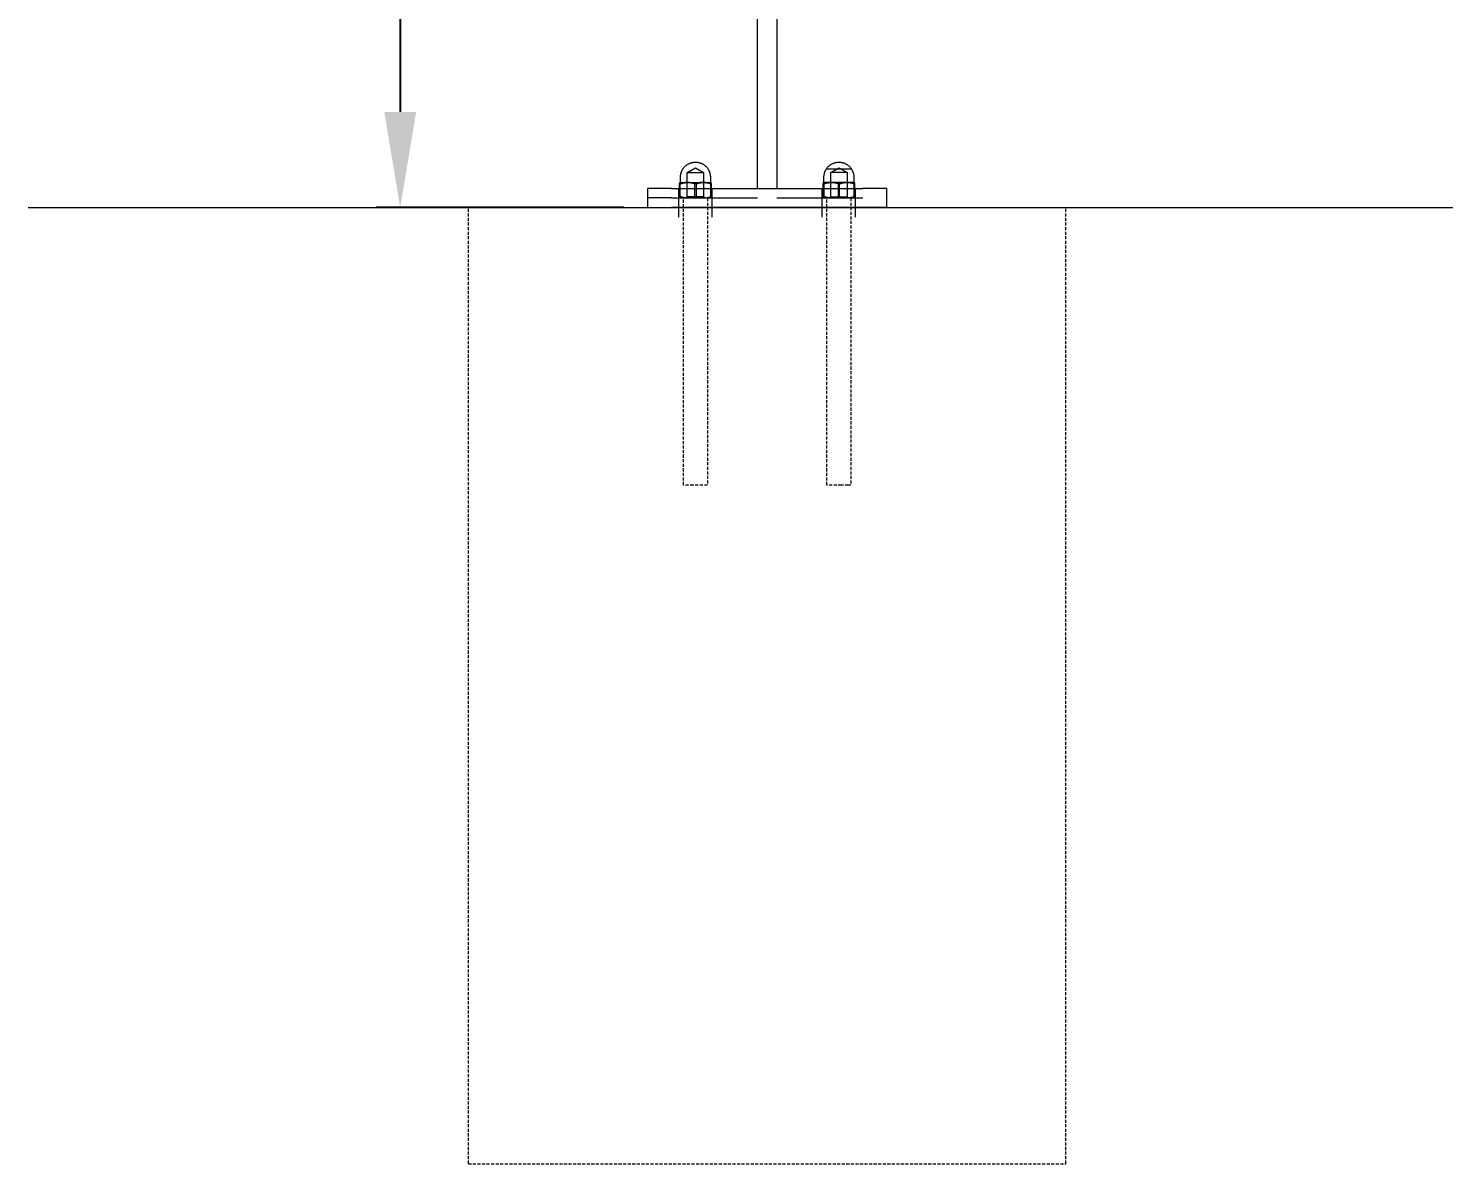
# Model space of a CAD drawing. Header units: millimetres. Extents: x -152 to 4236, y -557 to 2576.
# Drawn here: x -152 to 440, y 1626 to 2101 of the extents above; entities that cross this region are included whole.
import ezdxf

# ---------------------------------------------------------------- set-up
doc = ezdxf.new("R2010")
doc.units = ezdxf.units.MM
doc.linetypes.add('HIDDEN', pattern=[1.905, 1.27, -0.635])
for name, color, linetype, lineweight in [('ZANO_R', 7, 'Continuous', 0), ('ZANO_R_przerywana', 7, 'HIDDEN', 0), ('ZANO_W', 1, 'Continuous', 0)]:
    doc.layers.add(name, color=color, linetype=linetype, lineweight=lineweight)
doc.styles.add('Arial', font='arial.ttf')
doc.styles.get("Standard").update_dxf_attribs({"font": 'ARIALUNI.TTF'})
doc.dimstyles.new('pl i ang', dxfattribs={"dimtxt": 50, "dimasz": 50, "dimexe": 1.25, "dimexo": 0.625, "dimgap": 10, "dimtad": 1, "dimtoh": 1, "dimtxsty": 'Standard', "dimcen": 2.5, "dimclrd": 1, "dimclre": 1, "dimclrt": 1, "dimadec": 0, "dimazin": 0, "dimtfac": 1, "dimtmove": 0, "dimatfit": 3, "dimfxl": 1, "dimarcsym": 1})

# ---------------------------------------------------------------- blocks, each defined once
blk = doc.blocks.new('*D444')
at = {"layer": 'ZANO_W', "color": 1, "lineweight": -2}
for p, q in [((158.3, 2475.86), (-6.2, 2475.86)), ((3.8, 2435.86), (3.8, 2065.86)), ((97.3, 2025.86), (-6.2, 2025.86))]:
    blk.add_line(p, q, dxfattribs=at)
at = {"layer": 'ZANO_W', "color": 1}
for points in [[(10.47, 2435.86), (-2.86, 2435.86), (3.8, 2475.86)], [(-2.86, 2065.86), (10.47, 2065.86), (3.8, 2025.86)]]:
    blk.add_solid(points, dxfattribs=at)
at = {"layer": 'ZANO_W', "color": 1, "insert": (-26.62, 2250.86), "char_height": 40, "attachment_point": 5, "rotation": 90, "style": 'Arial'}
blk.add_mtext('450', dxfattribs=at)

msp = doc.modelspace()

# ---------------------------------------------------------------- linework, layer by layer
at = {"layer": 'ZANO_R'}
for p, q in [((153.3, 2033.86), (153.3, 2427.86)), ((161.3, 2427.86), (161.3, 2033.86)), ((122.46, 2042.55), (122.59, 2042.71)), ((122.59, 2042.71), (122.74, 2042.87)), ((122.74, 2042.87), (122.88, 2043.03)), ((122.88, 2043.03), (123.04, 2043.17)), ((123.04, 2043.17), (123.2, 2043.32)), ((123.2, 2043.32), (123.36, 2043.45)), ((123.36, 2043.45), (123.53, 2043.59)), ((123.53, 2043.59), (123.7, 2043.71)), ((123.7, 2043.71), (123.88, 2043.83)), ((123.88, 2043.83), (124.06, 2043.95)), ((124.06, 2043.95), (124.24, 2044.05)), ((124.24, 2044.05), (124.43, 2044.16)), ((124.43, 2044.16), (124.62, 2044.25)), ((124.62, 2044.25), (124.81, 2044.34)), ((124.81, 2044.34), (125.01, 2044.42)), ((125.01, 2044.42), (125.21, 2044.5)), ((125.21, 2044.5), (125.41, 2044.56)), ((125.41, 2044.56), (125.62, 2044.62)), ((125.62, 2044.62), (125.82, 2044.68)), ((125.82, 2044.68), (126.03, 2044.73)), ((126.03, 2044.73), (126.24, 2044.77)), ((126.24, 2044.77), (126.45, 2044.8)), ((126.45, 2044.8), (126.67, 2044.82)), ((126.67, 2044.82), (126.88, 2044.84)), ((126.88, 2044.84), (127.09, 2044.85)), ((127.09, 2044.85), (127.3, 2044.86)), ((127.3, 2044.86), (127.52, 2044.85)), ((127.52, 2044.85), (127.73, 2044.84)), ((127.73, 2044.84), (127.94, 2044.82)), ((127.94, 2044.82), (128.16, 2044.8)), ((128.16, 2044.8), (128.37, 2044.77)), ((128.37, 2044.77), (128.58, 2044.73)), ((128.58, 2044.73), (128.78, 2044.68)), ((128.78, 2044.68), (128.99, 2044.62)), ((128.99, 2044.62), (129.2, 2044.56)), ((129.2, 2044.56), (129.4, 2044.5)), ((129.4, 2044.5), (129.6, 2044.42)), ((129.6, 2044.42), (129.79, 2044.34)), ((129.79, 2044.34), (129.99, 2044.25)), ((129.99, 2044.25), (130.18, 2044.16)), ((130.18, 2044.16), (130.37, 2044.05)), ((130.37, 2044.05), (130.55, 2043.95)), ((130.55, 2043.95), (130.73, 2043.83)), ((130.73, 2043.83), (130.91, 2043.71)), ((130.91, 2043.71), (131.08, 2043.59)), ((131.08, 2043.59), (131.25, 2043.45)), ((131.25, 2043.45), (131.41, 2043.32)), ((131.41, 2043.32), (131.57, 2043.17)), ((131.57, 2043.17), (131.72, 2043.03)), ((131.72, 2043.03), (131.87, 2042.87)), ((131.87, 2042.87), (132.02, 2042.71)), ((132.02, 2042.71), (132.15, 2042.55)), ((182.46, 2042.55), (182.59, 2042.71)), ((182.59, 2042.71), (182.74, 2042.87)), ((182.74, 2042.87), (182.88, 2043.03)), ((182.88, 2043.03), (183.04, 2043.17)), ((183.04, 2043.17), (183.2, 2043.32)), ((183.2, 2043.32), (183.36, 2043.45)), ((183.36, 2043.45), (183.53, 2043.59)), ((183.53, 2043.59), (183.7, 2043.71)), ((183.7, 2043.71), (183.88, 2043.83)), ((183.88, 2043.83), (184.06, 2043.95)), ((184.06, 2043.95), (184.24, 2044.05)), ((184.24, 2044.05), (184.43, 2044.16)), ((184.43, 2044.16), (184.62, 2044.25)), ((184.62, 2044.25), (184.81, 2044.34)), ((184.81, 2044.34), (185.01, 2044.42)), ((185.01, 2044.42), (185.21, 2044.5)), ((185.21, 2044.5), (185.41, 2044.56)), ((185.41, 2044.56), (185.62, 2044.62)), ((185.62, 2044.62), (185.82, 2044.68)), ((185.82, 2044.68), (186.03, 2044.73)), ((186.03, 2044.73), (186.24, 2044.77)), ((186.24, 2044.77), (186.45, 2044.8)), ((186.45, 2044.8), (186.67, 2044.82)), ((186.67, 2044.82), (186.88, 2044.84)), ((186.88, 2044.84), (187.09, 2044.85)), ((187.09, 2044.85), (187.3, 2044.86)), ((187.3, 2044.86), (187.52, 2044.85)), ((187.52, 2044.85), (187.73, 2044.84)), ((187.73, 2044.84), (187.94, 2044.82)), ((187.94, 2044.82), (188.16, 2044.8)), ((188.16, 2044.8), (188.37, 2044.77)), ((188.37, 2044.77), (188.58, 2044.73)), ((188.58, 2044.73), (188.78, 2044.68)), ((188.78, 2044.68), (188.99, 2044.62)), ((188.99, 2044.62), (189.2, 2044.56)), ((189.2, 2044.56), (189.4, 2044.5)), ((189.4, 2044.5), (189.6, 2044.42)), ((189.6, 2044.42), (189.79, 2044.34)), ((189.79, 2044.34), (189.99, 2044.25)), ((189.99, 2044.25), (190.18, 2044.16)), ((190.18, 2044.16), (190.37, 2044.05)), ((190.37, 2044.05), (190.55, 2043.95)), ((190.55, 2043.95), (190.73, 2043.83)), ((190.73, 2043.83), (190.91, 2043.71)), ((190.91, 2043.71), (191.08, 2043.59)), ((191.08, 2043.59), (191.25, 2043.45)), ((191.25, 2043.45), (191.41, 2043.32)), ((191.41, 2043.32), (191.57, 2043.17)), ((191.57, 2043.17), (191.72, 2043.03)), ((191.72, 2043.03), (191.87, 2042.87)), ((191.87, 2042.87), (192.02, 2042.71)), ((192.02, 2042.71), (192.15, 2042.55)), ((121.05, 2038.61), (121.06, 2038.82)), ((121.05, 2036.48), (121.05, 2038.61)), ((121.06, 2038.82), (121.07, 2039.03)), ((121.07, 2039.03), (121.09, 2039.25)), ((121.09, 2039.25), (121.11, 2039.46)), ((121.11, 2039.46), (121.15, 2039.67)), ((121.15, 2039.67), (121.19, 2039.88)), ((121.19, 2039.88), (121.23, 2040.09)), ((121.23, 2040.09), (121.29, 2040.29)), ((121.29, 2040.29), (121.35, 2040.5)), ((121.35, 2040.5), (121.42, 2040.7)), ((121.42, 2040.7), (121.49, 2040.9)), ((121.49, 2040.9), (121.57, 2041.1)), ((121.57, 2041.1), (121.66, 2041.29)), ((121.66, 2041.29), (121.76, 2041.48)), ((121.76, 2041.48), (121.86, 2041.67)), ((121.86, 2041.67), (121.96, 2041.85)), ((121.96, 2041.85), (122.08, 2042.03)), ((122.08, 2042.03), (122.2, 2042.21)), ((122.2, 2042.21), (122.32, 2042.38)), ((122.32, 2042.38), (122.46, 2042.55)), ((123.91, 2040.46), (123.9, 2040.46)), ((123.9, 2040.46), (123.9, 2040.46)), ((123.9, 2040.46), (123.9, 2040.46)), ((123.9, 2040.46), (123.9, 2040.46)), ((123.9, 2040.46), (123.91, 2040.46)), ((123.9, 2030.3), (123.9, 2040.46)), ((123.91, 2040.46), (127.3, 2042.5)), ((123.91, 2040.46), (123.92, 2040.46)), ((123.92, 2040.46), (124, 2040.46)), ((124, 2040.46), (124.33, 2040.46)), ((124.33, 2040.46), (125.49, 2040.46)), ((125.49, 2040.46), (130.7, 2040.46)), ((127.3, 2042.5), (130.7, 2040.46)), ((130.7, 2040.46), (130.7, 2030.3)), ((132.15, 2042.55), (132.28, 2042.38)), ((132.28, 2042.38), (132.41, 2042.21)), ((132.41, 2042.21), (132.53, 2042.03)), ((132.53, 2042.03), (132.64, 2041.85)), ((132.64, 2041.85), (132.75, 2041.67)), ((132.75, 2041.67), (132.85, 2041.48)), ((132.85, 2041.48), (132.95, 2041.29)), ((132.95, 2041.29), (133.04, 2041.1)), ((133.04, 2041.1), (133.12, 2040.9)), ((133.12, 2040.9), (133.19, 2040.7)), ((133.19, 2040.7), (133.26, 2040.5)), ((133.26, 2040.5), (133.32, 2040.29)), ((133.32, 2040.29), (133.38, 2040.09)), ((133.38, 2040.09), (133.42, 2039.88)), ((133.42, 2039.88), (133.46, 2039.67)), ((133.46, 2039.67), (133.5, 2039.46)), ((133.5, 2039.46), (133.52, 2039.25)), ((133.52, 2039.25), (133.54, 2039.03)), ((133.54, 2039.03), (133.55, 2038.82)), ((133.55, 2038.82), (133.55, 2038.61)), ((133.55, 2038.61), (133.55, 2036.48)), ((181.05, 2038.61), (181.06, 2038.82)), ((181.05, 2036.48), (181.05, 2038.61)), ((181.06, 2038.82), (181.07, 2039.03)), ((181.07, 2039.03), (181.09, 2039.25)), ((181.09, 2039.25), (181.11, 2039.46)), ((181.11, 2039.46), (181.15, 2039.67)), ((181.15, 2039.67), (181.19, 2039.88)), ((181.19, 2039.88), (181.23, 2040.09)), ((181.23, 2040.09), (181.29, 2040.29)), ((181.29, 2040.29), (181.35, 2040.5)), ((181.35, 2040.5), (181.42, 2040.7)), ((181.42, 2040.7), (181.49, 2040.9)), ((181.49, 2040.9), (181.57, 2041.1)), ((181.57, 2041.1), (181.66, 2041.29)), ((181.66, 2041.29), (181.76, 2041.48)), ((181.76, 2041.48), (181.86, 2041.67)), ((181.86, 2041.67), (181.96, 2041.85)), ((181.96, 2041.85), (182.08, 2042.03)), ((182.08, 2042.03), (182.2, 2042.21)), ((182.2, 2042.21), (182.32, 2042.38)), ((182.31, 2042.03), (188.31, 2042.03)), ((182.32, 2042.38), (182.46, 2042.55)), ((183.9, 2030.3), (183.9, 2040.46)), ((183.91, 2040.46), (187.3, 2042.5)), ((189.12, 2040.46), (183.91, 2040.46)), ((187.3, 2042.5), (190.7, 2040.46)), ((188.31, 2042.03), (192.3, 2042.03)), ((190.28, 2040.46), (189.12, 2040.46)), ((190.61, 2040.46), (190.28, 2040.46)), ((190.69, 2040.46), (190.61, 2040.46)), ((190.7, 2040.46), (190.69, 2040.46)), ((190.7, 2040.46), (190.7, 2040.46)), ((190.7, 2040.46), (190.7, 2040.46)), ((190.7, 2040.46), (190.7, 2040.46)), ((190.7, 2040.46), (190.7, 2040.46)), ((190.7, 2040.46), (190.7, 2040.46)), ((190.7, 2040.46), (190.7, 2030.3)), ((192.15, 2042.55), (192.28, 2042.38)), ((192.28, 2042.38), (192.41, 2042.21)), ((192.41, 2042.21), (192.53, 2042.03)), ((192.53, 2042.03), (192.64, 2041.85)), ((192.64, 2041.85), (192.75, 2041.67)), ((192.75, 2041.67), (192.85, 2041.48)), ((192.85, 2041.48), (192.95, 2041.29)), ((192.95, 2041.29), (193.04, 2041.1)), ((193.04, 2041.1), (193.12, 2040.9)), ((193.12, 2040.9), (193.19, 2040.7)), ((193.19, 2040.7), (193.26, 2040.5)), ((193.26, 2040.5), (193.32, 2040.29)), ((193.32, 2040.29), (193.38, 2040.09)), ((193.38, 2040.09), (193.42, 2039.88)), ((193.42, 2039.88), (193.46, 2039.67)), ((193.46, 2039.67), (193.5, 2039.46)), ((193.5, 2039.46), (193.52, 2039.25)), ((193.52, 2039.25), (193.54, 2039.03)), ((193.54, 2039.03), (193.55, 2038.82)), ((193.55, 2038.82), (193.55, 2038.61)), ((193.55, 2038.61), (193.55, 2036.48)), ((107.3, 2033.86), (107.3, 2025.86)), ((117.3, 2033.86), (107.3, 2033.86)), ((117.3, 2033.86), (153.3, 2033.86)), ((120.3, 2025.86), (120.3, 2033.86)), ((120.66, 2035.78), (120.8, 2036.35)), ((120.97, 2035.88), (120.66, 2035.78)), ((120.66, 2030.44), (120.66, 2035.78)), ((120.8, 2036.36), (120.8, 2036.36)), ((120.8, 2036.36), (120.8, 2036.36)), ((120.8, 2036.36), (120.8, 2036.36)), ((120.8, 2036.36), (120.81, 2036.36)), ((120.8, 2036.35), (120.8, 2036.36)), ((120.81, 2036.36), (120.96, 2035.78)), ((120.81, 2036.36), (120.81, 2036.36)), ((120.81, 2036.36), (120.84, 2036.36)), ((120.84, 2036.36), (120.98, 2036.36)), ((120.95, 2036.36), (120.95, 2036.36)), ((120.95, 2036.36), (120.95, 2036.36)), ((120.95, 2036.36), (120.96, 2036.36)), ((120.96, 2036.36), (120.96, 2036.36)), ((120.96, 2036.36), (120.97, 2036.36)), ((120.96, 2035.78), (121.29, 2035.88)), ((120.96, 2030.44), (120.96, 2035.78)), ((120.97, 2036.36), (120.98, 2036.37)), ((120.97, 2036.36), (120.97, 2036.36)), ((120.97, 2036.36), (120.97, 2036.36)), ((121.28, 2035.98), (120.97, 2035.88)), ((120.98, 2036.37), (120.98, 2036.37)), ((120.98, 2036.37), (120.99, 2036.37)), ((120.98, 2036.36), (121.55, 2036.36)), ((120.99, 2036.37), (120.99, 2036.37)), ((120.99, 2036.37), (120.99, 2036.37)), ((120.99, 2036.37), (121, 2036.37)), ((121, 2036.37), (121, 2036.38)), ((121, 2036.38), (121, 2036.38)), ((121, 2036.38), (121.01, 2036.38)), ((121.01, 2036.38), (121.01, 2036.39)), ((121.01, 2036.39), (121.02, 2036.39)), ((121.01, 2036.38), (121.01, 2036.38)), ((121.02, 2036.39), (121.02, 2036.4)), ((121.02, 2036.4), (121.03, 2036.4)), ((121.02, 2036.39), (121.02, 2036.39)), ((121.02, 2036.39), (121.02, 2036.39)), ((121.03, 2036.4), (121.03, 2036.41)), ((121.03, 2036.41), (121.03, 2036.41)), ((121.03, 2036.41), (121.04, 2036.41)), ((121.03, 2036.4), (121.03, 2036.4)), ((121.04, 2036.42), (121.04, 2036.43)), ((121.04, 2036.43), (121.05, 2036.43)), ((121.04, 2036.41), (121.04, 2036.42)), ((121.04, 2036.42), (121.04, 2036.42)), ((121.04, 2036.42), (121.04, 2036.42)), ((121.05, 2036.47), (121.05, 2036.48)), ((121.05, 2036.46), (121.05, 2036.47)), ((121.05, 2036.47), (121.05, 2036.47)), ((121.05, 2036.45), (121.05, 2036.46)), ((121.05, 2036.46), (121.05, 2036.46)), ((121.05, 2036.46), (121.05, 2036.46)), ((121.05, 2036.44), (121.05, 2036.45)), ((121.05, 2036.45), (121.05, 2036.45)), ((121.05, 2036.43), (121.05, 2036.44)), ((121.05, 2036.44), (121.05, 2036.44)), ((121.05, 2036.44), (121.05, 2036.44)), ((121.59, 2036.06), (121.28, 2035.98)), ((121.29, 2035.88), (121.63, 2035.98)), ((121.55, 2036.36), (123.66, 2036.36)), ((121.9, 2036.14), (121.59, 2036.06)), ((121.63, 2035.98), (121.96, 2036.07)), ((122.22, 2036.2), (121.9, 2036.14)), ((121.96, 2036.07), (122.3, 2036.14)), ((122.54, 2036.25), (122.22, 2036.2)), ((122.3, 2036.14), (122.65, 2036.21)), ((122.86, 2036.29), (122.54, 2036.25)), ((122.65, 2036.21), (122.99, 2036.26)), ((123.19, 2036.33), (122.86, 2036.29)), ((122.99, 2036.26), (123.34, 2036.3)), ((123.51, 2036.35), (123.19, 2036.33)), ((123.34, 2036.3), (123.69, 2036.33)), ((123.83, 2036.36), (123.51, 2036.35)), ((123.69, 2036.33), (124.03, 2036.35)), ((124.16, 2036.35), (123.83, 2036.36)), ((123.95, 2036.36), (130.14, 2036.36)), ((124.07, 2036.35), (124.1, 2036.35)), ((124.48, 2036.33), (124.16, 2036.35)), ((124.46, 2036.35), (124.82, 2036.34)), ((124.8, 2036.29), (124.48, 2036.33)), ((125.12, 2036.25), (124.8, 2036.29)), ((124.82, 2036.34), (125.17, 2036.31)), ((125.44, 2036.2), (125.12, 2036.25)), ((125.17, 2036.31), (125.53, 2036.27)), ((125.76, 2036.14), (125.44, 2036.2)), ((125.53, 2036.27), (125.88, 2036.21)), ((126.08, 2036.06), (125.76, 2036.14)), ((125.88, 2036.21), (126.23, 2036.15)), ((126.39, 2035.98), (126.08, 2036.06)), ((126.23, 2036.15), (126.58, 2036.07)), ((126.7, 2035.88), (126.39, 2035.98)), ((126.58, 2036.07), (126.92, 2035.99)), ((127, 2035.78), (126.7, 2035.88)), ((126.92, 2035.99), (127.27, 2035.89)), ((127.33, 2035.88), (127, 2035.78)), ((127, 2030.44), (127, 2035.78)), ((127.27, 2035.89), (127.6, 2035.78)), ((127.65, 2035.98), (127.33, 2035.88)), ((127.6, 2035.78), (127.92, 2035.88)), ((127.6, 2035.78), (127.6, 2030.44)), ((127.98, 2036.06), (127.65, 2035.98)), ((127.92, 2035.88), (128.24, 2035.98)), ((128.31, 2036.14), (127.98, 2036.06)), ((128.24, 2035.98), (128.56, 2036.07)), ((128.64, 2036.2), (128.31, 2036.14)), ((128.56, 2036.07), (128.89, 2036.14)), ((128.98, 2036.25), (128.64, 2036.2)), ((128.89, 2036.14), (129.21, 2036.21)), ((129.31, 2036.29), (128.98, 2036.25)), ((129.21, 2036.21), (129.54, 2036.26)), ((129.65, 2036.33), (129.31, 2036.29)), ((129.54, 2036.26), (129.87, 2036.3)), ((129.99, 2036.35), (129.65, 2036.33)), ((129.87, 2036.3), (130.21, 2036.33)), ((130.33, 2036.36), (129.99, 2036.35)), ((130.21, 2036.33), (130.54, 2036.35)), ((130.67, 2036.35), (130.33, 2036.36)), ((130.46, 2036.36), (133.79, 2036.36)), ((130.58, 2036.35), (130.6, 2036.35)), ((131, 2036.33), (130.67, 2036.35)), ((130.95, 2036.35), (131.29, 2036.34)), ((131.34, 2036.29), (131, 2036.33)), ((131.29, 2036.34), (131.63, 2036.31)), ((131.68, 2036.25), (131.34, 2036.29)), ((131.63, 2036.31), (131.97, 2036.27)), ((132.01, 2036.2), (131.68, 2036.25)), ((131.97, 2036.27), (132.3, 2036.21)), ((132.34, 2036.14), (132.01, 2036.2)), ((132.3, 2036.21), (132.64, 2036.15)), ((132.67, 2036.06), (132.34, 2036.14)), ((132.64, 2036.15), (132.97, 2036.07)), ((133, 2035.98), (132.67, 2036.06)), ((132.97, 2036.07), (133.3, 2035.98)), ((133.33, 2035.88), (133, 2035.98)), ((133.3, 2035.98), (133.63, 2035.89)), ((133.65, 2035.78), (133.33, 2035.88)), ((133.55, 2036.48), (133.55, 2036.47)), ((133.55, 2036.47), (133.55, 2036.47)), ((133.55, 2036.47), (133.55, 2036.46)), ((133.55, 2036.46), (133.56, 2036.46)), ((133.56, 2036.46), (133.56, 2036.46)), ((133.56, 2036.46), (133.56, 2036.45)), ((133.56, 2036.45), (133.56, 2036.45)), ((133.56, 2036.45), (133.56, 2036.44)), ((133.56, 2036.44), (133.56, 2036.44)), ((133.56, 2036.44), (133.56, 2036.44)), ((133.56, 2036.44), (133.56, 2036.43)), ((133.56, 2036.43), (133.56, 2036.43)), ((133.56, 2036.43), (133.57, 2036.42)), ((133.57, 2036.42), (133.57, 2036.42)), ((133.57, 2036.42), (133.57, 2036.42)), ((133.57, 2036.42), (133.57, 2036.41)), ((133.57, 2036.41), (133.57, 2036.41)), ((133.57, 2036.41), (133.58, 2036.41)), ((133.58, 2036.41), (133.58, 2036.4)), ((133.58, 2036.4), (133.58, 2036.4)), ((133.58, 2036.4), (133.58, 2036.4)), ((133.58, 2036.4), (133.59, 2036.39)), ((133.59, 2036.39), (133.59, 2036.39)), ((133.59, 2036.39), (133.59, 2036.39)), ((133.59, 2036.39), (133.6, 2036.39)), ((133.6, 2036.39), (133.6, 2036.38)), ((133.6, 2036.38), (133.6, 2036.38)), ((133.6, 2036.38), (133.61, 2036.38)), ((133.61, 2036.38), (133.61, 2036.38)), ((133.61, 2036.38), (133.61, 2036.37)), ((133.61, 2036.37), (133.62, 2036.37)), ((133.62, 2036.37), (133.62, 2036.37)), ((133.62, 2036.37), (133.62, 2036.37)), ((133.62, 2036.37), (133.63, 2036.37)), ((133.63, 2036.37), (133.63, 2036.37)), ((133.63, 2036.37), (133.63, 2036.36)), ((133.63, 2036.36), (133.64, 2036.36)), ((133.63, 2035.89), (133.95, 2035.78)), ((133.64, 2036.36), (133.64, 2036.36)), ((133.64, 2036.36), (133.65, 2036.36)), ((133.8, 2036.36), (133.65, 2035.78)), ((133.65, 2036.36), (133.65, 2036.36)), ((133.65, 2036.36), (133.65, 2036.36)), ((133.65, 2036.36), (133.66, 2036.36)), ((133.65, 2035.78), (133.65, 2030.44)), ((133.66, 2036.36), (133.66, 2036.36)), ((133.66, 2036.36), (133.67, 2036.36)), ((133.67, 2036.36), (133.67, 2036.36)), ((133.95, 2035.78), (133.8, 2036.36)), ((133.95, 2030.44), (133.95, 2035.78)), ((134.3, 2025.86), (134.3, 2033.86)), ((153.3, 2033.86), (161.3, 2033.86)), ((161.3, 2033.86), (197.3, 2033.86)), ((180.3, 2025.86), (180.3, 2033.86)), ((180.66, 2035.78), (180.81, 2036.36)), ((180.98, 2035.89), (180.66, 2035.78)), ((180.66, 2030.44), (180.66, 2035.78)), ((184.15, 2036.36), (180.81, 2036.36)), ((180.81, 2036.36), (180.96, 2035.78)), ((180.94, 2036.36), (180.94, 2036.36)), ((180.94, 2036.36), (180.95, 2036.36)), ((180.95, 2036.36), (180.95, 2036.36)), ((180.95, 2036.36), (180.95, 2036.36)), ((180.95, 2036.36), (180.96, 2036.36)), ((180.96, 2036.36), (180.96, 2036.36)), ((180.96, 2036.36), (180.97, 2036.36)), ((180.96, 2035.78), (181.28, 2035.88)), ((180.96, 2035.78), (180.96, 2030.44)), ((180.97, 2036.36), (180.98, 2036.37)), ((180.97, 2036.36), (180.97, 2036.36)), ((180.97, 2036.36), (180.97, 2036.36)), ((180.98, 2036.37), (180.98, 2036.37)), ((180.98, 2036.37), (180.99, 2036.37)), ((181.31, 2035.98), (180.98, 2035.89)), ((180.99, 2036.37), (180.99, 2036.37)), ((180.99, 2036.37), (180.99, 2036.37)), ((180.99, 2036.37), (181, 2036.37)), ((181, 2036.37), (181, 2036.38)), ((181, 2036.38), (181, 2036.38)), ((181, 2036.38), (181.01, 2036.38)), ((181.01, 2036.38), (181.01, 2036.39)), ((181.01, 2036.39), (181.02, 2036.39)), ((181.01, 2036.38), (181.01, 2036.38)), ((181.02, 2036.39), (181.02, 2036.4)), ((181.02, 2036.4), (181.03, 2036.4)), ((181.02, 2036.39), (181.02, 2036.39)), ((181.02, 2036.39), (181.02, 2036.39)), ((181.03, 2036.4), (181.03, 2036.41)), ((181.03, 2036.41), (181.03, 2036.41)), ((181.03, 2036.41), (181.04, 2036.41)), ((181.03, 2036.4), (181.03, 2036.4)), ((181.04, 2036.42), (181.04, 2036.43)), ((181.04, 2036.43), (181.05, 2036.43)), ((181.04, 2036.41), (181.04, 2036.42)), ((181.04, 2036.42), (181.04, 2036.42)), ((181.04, 2036.42), (181.04, 2036.42)), ((181.05, 2036.47), (181.05, 2036.48)), ((181.05, 2036.46), (181.05, 2036.47)), ((181.05, 2036.47), (181.05, 2036.47)), ((181.05, 2036.45), (181.05, 2036.46)), ((181.05, 2036.46), (181.05, 2036.46)), ((181.05, 2036.46), (181.05, 2036.46)), ((181.05, 2036.44), (181.05, 2036.45)), ((181.05, 2036.45), (181.05, 2036.45)), ((181.05, 2036.43), (181.05, 2036.44)), ((181.05, 2036.44), (181.05, 2036.44)), ((181.05, 2036.44), (181.05, 2036.44)), ((181.28, 2035.88), (181.61, 2035.98)), ((181.64, 2036.07), (181.31, 2035.98)), ((181.61, 2035.98), (181.93, 2036.06)), ((181.97, 2036.15), (181.64, 2036.07)), ((181.93, 2036.06), (182.26, 2036.14)), ((182.31, 2036.21), (181.97, 2036.15)), ((182.26, 2036.14), (182.6, 2036.2)), ((182.64, 2036.27), (182.31, 2036.21)), ((182.6, 2036.2), (182.93, 2036.25)), ((182.98, 2036.31), (182.64, 2036.27)), ((182.93, 2036.25), (183.27, 2036.29)), ((183.32, 2036.34), (182.98, 2036.31)), ((183.27, 2036.29), (183.61, 2036.33)), ((183.66, 2036.35), (183.32, 2036.34)), ((183.61, 2036.33), (183.94, 2036.35)), ((183.94, 2036.35), (184.28, 2036.36)), ((184.03, 2036.35), (184.01, 2036.35)), ((184.4, 2036.33), (184.07, 2036.35)), ((184.28, 2036.36), (184.62, 2036.35)), ((184.73, 2036.3), (184.4, 2036.33)), ((190.66, 2036.36), (184.46, 2036.36)), ((184.62, 2036.35), (184.96, 2036.33)), ((185.07, 2036.26), (184.73, 2036.3)), ((184.96, 2036.33), (185.3, 2036.29)), ((185.4, 2036.21), (185.07, 2036.26)), ((185.3, 2036.29), (185.63, 2036.25)), ((185.72, 2036.14), (185.4, 2036.21)), ((185.63, 2036.25), (185.97, 2036.2)), ((186.05, 2036.07), (185.72, 2036.14)), ((185.97, 2036.2), (186.3, 2036.14)), ((186.37, 2035.98), (186.05, 2036.07)), ((186.3, 2036.14), (186.63, 2036.06)), ((186.69, 2035.88), (186.37, 2035.98)), ((186.63, 2036.06), (186.96, 2035.98)), ((187, 2035.78), (186.69, 2035.88)), ((186.96, 2035.98), (187.28, 2035.88)), ((187.34, 2035.89), (187, 2035.78)), ((187, 2035.78), (187, 2030.44)), ((187.28, 2035.88), (187.6, 2035.78)), ((187.69, 2035.99), (187.34, 2035.89)), ((187.6, 2035.78), (187.91, 2035.88)), ((187.6, 2030.44), (187.6, 2035.78)), ((188.03, 2036.07), (187.69, 2035.99)), ((187.91, 2035.88), (188.22, 2035.98)), ((188.38, 2036.15), (188.03, 2036.07)), ((188.22, 2035.98), (188.53, 2036.06)), ((188.73, 2036.21), (188.38, 2036.15)), ((188.53, 2036.06), (188.85, 2036.14)), ((189.08, 2036.27), (188.73, 2036.21)), ((188.85, 2036.14), (189.17, 2036.2)), ((189.43, 2036.31), (189.08, 2036.27)), ((189.17, 2036.2), (189.49, 2036.25)), ((189.79, 2036.34), (189.43, 2036.31)), ((189.49, 2036.25), (189.81, 2036.29)), ((190.15, 2036.35), (189.79, 2036.34)), ((189.81, 2036.29), (190.13, 2036.33)), ((190.13, 2036.33), (190.45, 2036.35)), ((190.45, 2036.35), (190.78, 2036.36)), ((190.54, 2036.35), (190.51, 2036.35)), ((190.92, 2036.33), (190.57, 2036.35)), ((190.78, 2036.36), (191.1, 2036.35)), ((191.27, 2036.3), (190.92, 2036.33)), ((193.06, 2036.36), (190.95, 2036.36)), ((191.1, 2036.35), (191.42, 2036.33)), ((191.62, 2036.26), (191.27, 2036.3)), ((191.42, 2036.33), (191.75, 2036.29)), ((191.96, 2036.21), (191.62, 2036.26)), ((191.75, 2036.29), (192.07, 2036.25)), ((192.3, 2036.14), (191.96, 2036.21)), ((192.07, 2036.25), (192.39, 2036.2)), ((192.64, 2036.07), (192.3, 2036.14)), ((192.39, 2036.2), (192.7, 2036.14)), ((192.98, 2035.98), (192.64, 2036.07)), ((192.7, 2036.14), (193.02, 2036.06)), ((193.32, 2035.88), (192.98, 2035.98)), ((193.02, 2036.06), (193.33, 2035.98)), ((193.63, 2036.36), (193.06, 2036.36)), ((193.65, 2035.78), (193.32, 2035.88)), ((193.33, 2035.98), (193.64, 2035.88)), ((193.55, 2036.48), (193.55, 2036.47)), ((193.55, 2036.47), (193.55, 2036.47)), ((193.55, 2036.47), (193.55, 2036.46)), ((193.55, 2036.46), (193.56, 2036.46)), ((193.56, 2036.46), (193.56, 2036.46)), ((193.56, 2036.46), (193.56, 2036.45)), ((193.56, 2036.45), (193.56, 2036.45)), ((193.56, 2036.45), (193.56, 2036.44)), ((193.56, 2036.44), (193.56, 2036.44)), ((193.56, 2036.44), (193.56, 2036.44)), ((193.56, 2036.44), (193.56, 2036.43)), ((193.56, 2036.43), (193.56, 2036.43)), ((193.56, 2036.43), (193.57, 2036.42)), ((193.57, 2036.42), (193.57, 2036.42)), ((193.57, 2036.42), (193.57, 2036.42)), ((193.57, 2036.42), (193.57, 2036.41)), ((193.57, 2036.41), (193.57, 2036.41)), ((193.57, 2036.41), (193.58, 2036.41)), ((193.58, 2036.41), (193.58, 2036.4)), ((193.58, 2036.4), (193.58, 2036.4)), ((193.58, 2036.4), (193.58, 2036.4)), ((193.58, 2036.4), (193.59, 2036.39)), ((193.59, 2036.39), (193.59, 2036.39)), ((193.59, 2036.39), (193.59, 2036.39)), ((193.59, 2036.39), (193.6, 2036.39)), ((193.6, 2036.39), (193.6, 2036.38)), ((193.6, 2036.38), (193.6, 2036.38)), ((193.6, 2036.38), (193.61, 2036.38)), ((193.61, 2036.38), (193.61, 2036.38)), ((193.61, 2036.38), (193.61, 2036.37)), ((193.61, 2036.37), (193.62, 2036.37)), ((193.62, 2036.37), (193.62, 2036.37)), ((193.62, 2036.37), (193.62, 2036.37)), ((193.62, 2036.37), (193.63, 2036.37)), ((193.63, 2036.37), (193.63, 2036.37)), ((193.63, 2036.37), (193.63, 2036.36)), ((193.76, 2036.36), (193.63, 2036.36)), ((193.63, 2036.36), (193.64, 2036.36)), ((193.64, 2036.36), (193.64, 2036.36)), ((193.64, 2036.36), (193.65, 2036.36)), ((193.64, 2035.88), (193.95, 2035.78)), ((193.79, 2036.36), (193.65, 2035.78)), ((193.65, 2036.36), (193.65, 2036.36)), ((193.65, 2036.36), (193.65, 2036.36)), ((193.65, 2036.36), (193.65, 2036.36)), ((193.65, 2036.36), (193.65, 2036.36)), ((193.65, 2036.36), (193.66, 2036.36)), ((193.65, 2030.44), (193.65, 2035.78)), ((193.66, 2036.36), (193.66, 2036.36)), ((193.8, 2036.36), (193.76, 2036.36)), ((193.8, 2036.36), (193.8, 2036.36)), ((193.8, 2036.36), (193.8, 2036.36)), ((193.8, 2036.36), (193.8, 2036.36)), ((193.8, 2036.36), (193.8, 2036.36)), ((193.8, 2036.36), (193.8, 2036.36)), ((193.8, 2036.36), (193.81, 2036.35)), ((193.95, 2035.78), (193.81, 2036.35)), ((193.95, 2030.44), (193.95, 2035.78)), ((194.3, 2025.86), (194.3, 2033.86)), ((207.3, 2033.86), (197.3, 2033.86)), ((207.3, 2025.86), (207.3, 2033.86)), ((-151.78, 2025.86), (4112.64, 2025.86)), ((32.3, 2025.86), (282.3, 2025.86)), ((117.3, 2029.86), (107.3, 2029.86)), ((107.3, 2025.86), (117.3, 2025.86)), ((117.3, 2029.86), (153.3, 2029.86)), ((197.3, 2025.86), (117.3, 2025.86)), ((120.3, 2021.86), (120.3, 2029.86)), ((120.8, 2029.86), (120.66, 2030.44)), ((120.66, 2030.44), (120.98, 2030.33)), ((120.8, 2029.86), (120.8, 2029.86)), ((120.81, 2029.86), (120.82, 2029.86)), ((120.96, 2030.44), (120.82, 2029.86)), ((121.33, 2030.32), (120.96, 2030.44)), ((120.98, 2030.33), (121.31, 2030.23)), ((121.31, 2030.23), (121.64, 2030.14)), ((121.7, 2030.21), (121.33, 2030.32)), ((121.64, 2030.14), (121.97, 2030.06)), ((122.07, 2030.12), (121.7, 2030.21)), ((121.97, 2030.06), (122.31, 2030)), ((122.45, 2030.04), (122.07, 2030.12)), ((122.31, 2030), (122.65, 2029.95)), ((126.3, 2029.78), (122.31, 2029.78)), ((122.83, 2029.98), (122.45, 2030.04)), ((122.65, 2029.95), (122.98, 2029.91)), ((123.21, 2029.92), (122.83, 2029.98)), ((122.98, 2029.91), (123.32, 2029.88)), ((123.59, 2029.88), (123.21, 2029.92)), ((124.44, 2029.88), (123.3, 2029.88)), ((123.3, 2029.86), (123.3, 2029.88)), ((123.31, 2029.88), (123.9, 2030.3)), ((123.32, 2029.88), (123.67, 2029.86)), ((123.83, 2029.87), (123.62, 2029.88)), ((123.63, 2029.86), (123.66, 2029.86)), ((124.03, 2029.86), (123.83, 2029.87)), ((125.49, 2030.3), (123.9, 2030.3)), ((123.96, 2029.86), (124.27, 2029.87)), ((124.13, 2029.86), (124.07, 2029.86)), ((124.1, 2029.86), (124.07, 2029.86)), ((124.27, 2029.87), (124.58, 2029.9)), ((125.17, 2029.88), (124.45, 2029.88)), ((124.81, 2029.88), (124.45, 2029.86)), ((124.49, 2029.86), (124.46, 2029.86)), ((124.58, 2029.9), (124.89, 2029.93)), ((125.16, 2029.9), (124.81, 2029.88)), ((124.89, 2029.93), (125.2, 2029.97)), ((125.52, 2029.95), (125.16, 2029.9)), ((131.3, 2029.88), (125.17, 2029.88)), ((125.2, 2029.97), (125.51, 2030.03)), ((130.7, 2030.3), (125.49, 2030.3)), ((125.51, 2030.03), (125.81, 2030.09)), ((125.87, 2030), (125.52, 2029.95)), ((125.81, 2030.09), (126.11, 2030.16)), ((126.22, 2030.06), (125.87, 2030)), ((126.11, 2030.16), (126.41, 2030.24)), ((126.57, 2030.14), (126.22, 2030.06)), ((132.3, 2029.78), (126.3, 2029.78)), ((126.41, 2030.24), (126.71, 2030.34)), ((126.92, 2030.23), (126.57, 2030.14)), ((126.71, 2030.34), (127, 2030.44)), ((127.26, 2030.33), (126.92, 2030.23)), ((127, 2030.44), (127.35, 2030.32)), ((127.6, 2030.44), (127.26, 2030.33)), ((127.35, 2030.32), (127.71, 2030.22)), ((127.6, 2030.44), (127.91, 2030.33)), ((127.71, 2030.22), (128.06, 2030.13)), ((127.91, 2030.33), (128.23, 2030.24)), ((128.06, 2030.13), (128.42, 2030.06)), ((128.23, 2030.24), (128.54, 2030.15)), ((128.42, 2030.06), (128.78, 2029.99)), ((128.54, 2030.15), (128.86, 2030.08)), ((128.78, 2029.99), (129.14, 2029.94)), ((128.86, 2030.08), (129.18, 2030.01)), ((129.14, 2029.94), (129.51, 2029.9)), ((129.18, 2030.01), (129.51, 2029.96)), ((129.51, 2029.96), (129.83, 2029.91)), ((129.51, 2029.9), (129.87, 2029.87)), ((129.83, 2029.91), (130.16, 2029.88)), ((129.87, 2029.87), (130.24, 2029.86)), ((130.12, 2029.86), (130.14, 2029.86)), ((130.16, 2029.88), (130.24, 2029.88)), ((130.17, 2029.88), (130.36, 2029.87)), ((130.36, 2029.87), (130.54, 2029.86)), ((130.42, 2029.86), (130.79, 2029.87)), ((130.48, 2029.86), (130.54, 2029.86)), ((130.59, 2029.86), (130.54, 2029.86)), ((130.54, 2029.86), (130.54, 2029.86)), ((130.6, 2029.86), (130.58, 2029.86)), ((130.58, 2029.86), (130.59, 2029.86)), ((130.7, 2030.3), (131.3, 2029.88)), ((130.79, 2029.87), (131.15, 2029.9)), ((130.95, 2029.86), (131.02, 2029.86)), ((130.98, 2029.86), (131.32, 2029.88)), ((130.98, 2029.86), (130.98, 2029.86)), ((131.02, 2029.88), (131.17, 2029.9)), ((131.15, 2029.9), (131.52, 2029.94)), ((131.3, 2029.88), (131.3, 2029.86)), ((131.3, 2029.88), (131.3, 2029.88)), ((131.32, 2029.88), (131.65, 2029.91)), ((131.52, 2029.94), (131.88, 2029.99)), ((131.65, 2029.91), (131.99, 2029.95)), ((131.88, 2029.99), (132.24, 2030.06)), ((131.99, 2029.95), (132.32, 2030)), ((132.24, 2030.06), (132.6, 2030.13)), ((132.32, 2030), (132.65, 2030.07)), ((132.6, 2030.13), (132.95, 2030.22)), ((132.65, 2030.07), (132.98, 2030.14)), ((132.95, 2030.22), (133.3, 2030.32)), ((132.98, 2030.14), (133.31, 2030.23)), ((133.3, 2030.32), (133.65, 2030.44)), ((133.31, 2030.23), (133.63, 2030.33)), ((133.63, 2030.33), (133.95, 2030.44)), ((133.65, 2030.44), (133.79, 2029.86)), ((133.79, 2029.86), (133.79, 2029.86)), ((133.81, 2029.86), (133.8, 2029.86)), ((133.81, 2029.86), (133.95, 2030.44)), ((134.3, 2021.86), (134.3, 2029.86)), ((161.3, 2029.86), (197.3, 2029.86)), ((180.3, 2021.86), (180.3, 2029.86)), ((180.98, 2030.33), (180.66, 2030.44)), ((180.8, 2029.86), (180.66, 2030.44)), ((180.96, 2030.44), (180.81, 2029.86)), ((180.82, 2029.86), (180.82, 2029.86)), ((181.3, 2030.33), (180.96, 2030.44)), ((181.3, 2030.23), (180.98, 2030.33)), ((181.65, 2030.23), (181.3, 2030.33)), ((181.63, 2030.14), (181.3, 2030.23)), ((181.96, 2030.07), (181.63, 2030.14)), ((181.99, 2030.14), (181.65, 2030.23)), ((182.29, 2030), (181.96, 2030.07)), ((182.35, 2030.06), (181.99, 2030.14)), ((182.62, 2029.95), (182.29, 2030)), ((188.31, 2029.78), (182.31, 2029.78)), ((182.7, 2030), (182.35, 2030.06)), ((182.96, 2029.91), (182.62, 2029.95)), ((183.05, 2029.94), (182.7, 2030)), ((183.29, 2029.88), (182.96, 2029.91)), ((183.41, 2029.9), (183.05, 2029.94)), ((183.63, 2029.86), (183.29, 2029.88)), ((183.3, 2029.88), (183.3, 2029.88)), ((183.3, 2029.88), (183.3, 2029.88)), ((183.3, 2029.88), (183.3, 2029.88)), ((183.3, 2029.88), (183.3, 2029.88)), ((183.3, 2029.88), (183.3, 2029.88)), ((183.3, 2029.88), (183.31, 2029.88)), ((183.3, 2029.86), (183.3, 2029.88)), ((183.3, 2029.88), (183.31, 2029.88)), ((183.31, 2029.88), (183.9, 2030.3)), ((183.31, 2029.88), (183.32, 2029.88)), ((183.32, 2029.88), (183.37, 2029.88)), ((183.37, 2029.88), (183.59, 2029.88)), ((183.77, 2029.87), (183.41, 2029.9)), ((183.62, 2029.88), (183.44, 2029.9)), ((183.63, 2029.86), (183.59, 2029.86)), ((183.62, 2029.88), (189.44, 2029.88)), ((183.66, 2029.86), (183.62, 2029.86)), ((184.13, 2029.86), (183.77, 2029.87)), ((183.9, 2030.3), (189.12, 2030.3)), ((184.01, 2029.86), (184.03, 2029.86)), ((184.03, 2029.86), (184.02, 2029.86)), ((184.02, 2029.86), (184.07, 2029.86)), ((184.25, 2029.87), (184.07, 2029.86)), ((184.19, 2029.86), (184.07, 2029.86)), ((184.07, 2029.86), (184.07, 2029.86)), ((184.43, 2029.88), (184.25, 2029.87)), ((184.45, 2029.88), (184.37, 2029.88)), ((184.49, 2029.86), (184.37, 2029.86)), ((184.78, 2029.91), (184.45, 2029.88)), ((184.82, 2029.88), (184.46, 2029.86)), ((185.1, 2029.96), (184.78, 2029.91)), ((185.17, 2029.91), (184.82, 2029.88)), ((185.42, 2030.01), (185.1, 2029.96)), ((185.53, 2029.95), (185.17, 2029.91)), ((185.75, 2030.08), (185.42, 2030.01)), ((185.88, 2030), (185.53, 2029.95)), ((186.06, 2030.15), (185.75, 2030.08)), ((186.23, 2030.06), (185.88, 2030)), ((186.38, 2030.24), (186.06, 2030.15)), ((186.58, 2030.14), (186.23, 2030.06)), ((186.69, 2030.33), (186.38, 2030.24)), ((186.92, 2030.23), (186.58, 2030.14)), ((187, 2030.44), (186.69, 2030.33)), ((187.27, 2030.33), (186.92, 2030.23)), ((187, 2030.44), (187.34, 2030.33)), ((187.6, 2030.44), (187.27, 2030.33)), ((187.34, 2030.33), (187.69, 2030.23)), ((187.9, 2030.34), (187.6, 2030.44)), ((187.69, 2030.23), (188.03, 2030.14)), ((188.2, 2030.24), (187.9, 2030.34)), ((188.03, 2030.14), (188.38, 2030.06)), ((188.5, 2030.16), (188.2, 2030.24)), ((191.17, 2029.78), (188.31, 2029.78)), ((188.38, 2030.06), (188.73, 2030)), ((188.8, 2030.09), (188.5, 2030.16)), ((188.73, 2030), (189.08, 2029.95)), ((189.1, 2030.03), (188.8, 2030.09)), ((189.08, 2029.95), (189.43, 2029.91)), ((189.41, 2029.97), (189.1, 2030.03)), ((189.12, 2030.3), (190.7, 2030.3)), ((189.72, 2029.93), (189.41, 2029.97)), ((189.43, 2029.91), (189.79, 2029.88)), ((189.44, 2029.88), (190.16, 2029.88)), ((190.03, 2029.9), (189.72, 2029.93)), ((189.79, 2029.88), (190.15, 2029.86)), ((190.34, 2029.87), (190.03, 2029.9)), ((190.12, 2029.86), (190.16, 2029.86)), ((190.17, 2029.88), (191.3, 2029.88)), ((190.65, 2029.86), (190.34, 2029.87)), ((190.48, 2029.86), (190.54, 2029.86)), ((190.51, 2029.86), (190.54, 2029.86)), ((190.57, 2029.86), (190.78, 2029.87)), ((190.7, 2030.3), (191.3, 2029.88)), ((190.78, 2029.87), (190.98, 2029.88)), ((190.98, 2029.86), (190.94, 2029.86)), ((191.29, 2029.88), (190.95, 2029.86)), ((191.02, 2029.88), (191.4, 2029.92)), ((192.04, 2029.78), (191.17, 2029.78)), ((191.63, 2029.91), (191.29, 2029.88)), ((191.3, 2029.88), (191.3, 2029.86)), ((191.4, 2029.92), (191.78, 2029.98)), ((191.97, 2029.95), (191.63, 2029.91)), ((191.78, 2029.98), (192.16, 2030.04)), ((192.3, 2030), (191.97, 2029.95)), ((192.25, 2029.78), (192.04, 2029.78)), ((192.16, 2030.04), (192.54, 2030.12)), ((192.29, 2029.78), (192.25, 2029.78)), ((192.3, 2029.78), (192.29, 2029.78)), ((192.64, 2030.06), (192.3, 2030)), ((192.3, 2029.78), (192.3, 2029.78)), ((192.3, 2029.78), (192.3, 2029.78)), ((192.3, 2029.78), (192.3, 2029.78)), ((192.3, 2029.78), (192.3, 2029.78)), ((192.54, 2030.12), (192.91, 2030.21)), ((192.97, 2030.14), (192.64, 2030.06)), ((192.91, 2030.21), (193.28, 2030.32)), ((193.3, 2030.23), (192.97, 2030.14)), ((193.28, 2030.32), (193.65, 2030.44)), ((193.63, 2030.33), (193.3, 2030.23)), ((193.95, 2030.44), (193.63, 2030.33)), ((193.65, 2030.44), (193.79, 2029.86)), ((193.79, 2029.86), (193.79, 2029.86)), ((193.81, 2029.86), (193.8, 2029.86)), ((193.81, 2029.86), (193.95, 2030.44)), ((194.3, 2021.86), (194.3, 2029.86)), ((207.3, 2025.86), (197.3, 2025.86))]:
    msp.add_line(p, q, dxfattribs=at)
at = {"layer": 'ZANO_R_przerywana'}
for p, q in [((32.3, 1625.86), (32.3, 2025.86)), ((122.3, 1909.78), (122.3, 2029.78)), ((132.3, 2029.78), (132.3, 1909.78)), ((182.3, 1909.78), (182.3, 2029.78)), ((192.3, 2029.78), (192.3, 1909.78)), ((282.3, 1625.86), (282.3, 2025.86)), ((126.3, 1909.78), (122.31, 1909.78)), ((132.3, 1909.78), (126.3, 1909.78)), ((188.31, 1909.78), (182.31, 1909.78)), ((191.17, 1909.78), (188.31, 1909.78)), ((192.04, 1909.78), (191.17, 1909.78)), ((192.25, 1909.78), (192.04, 1909.78)), ((192.29, 1909.78), (192.25, 1909.78)), ((192.3, 1909.78), (192.29, 1909.78)), ((192.3, 1909.78), (192.3, 1909.78)), ((192.3, 1909.78), (192.3, 1909.78)), ((192.3, 1909.78), (192.3, 1909.78)), ((192.3, 1909.78), (192.3, 1909.78)), ((32.3, 1625.86), (282.3, 1625.86))]:
    msp.add_line(p, q, dxfattribs=at)

# ---------------------------------------------------------------- dimensions: what is measured, and where the dimension line sits
at = {"layer": 'ZANO_W'}
dim = msp.add_linear_dim(base=(3.8, 2025.86), p1=(168.3, 2475.86), p2=(107.3, 2025.86), angle=90, dimstyle='pl i ang', override={"dimtxt": 40, "dimasz": 40, "dimexe": 10, "dimexo": 10, "dimtoh": 0, "dimdec": 0, "dimtxsty": 'Arial', "dimtdec": 0, "dimtmove": 1}, dxfattribs=at)
dim.commit()
dim.dimension.update_dxf_attribs({"geometry": '*D444', "text_midpoint": (-26.62, 2250.86)})

doc.saveas('drawing.dxf')
